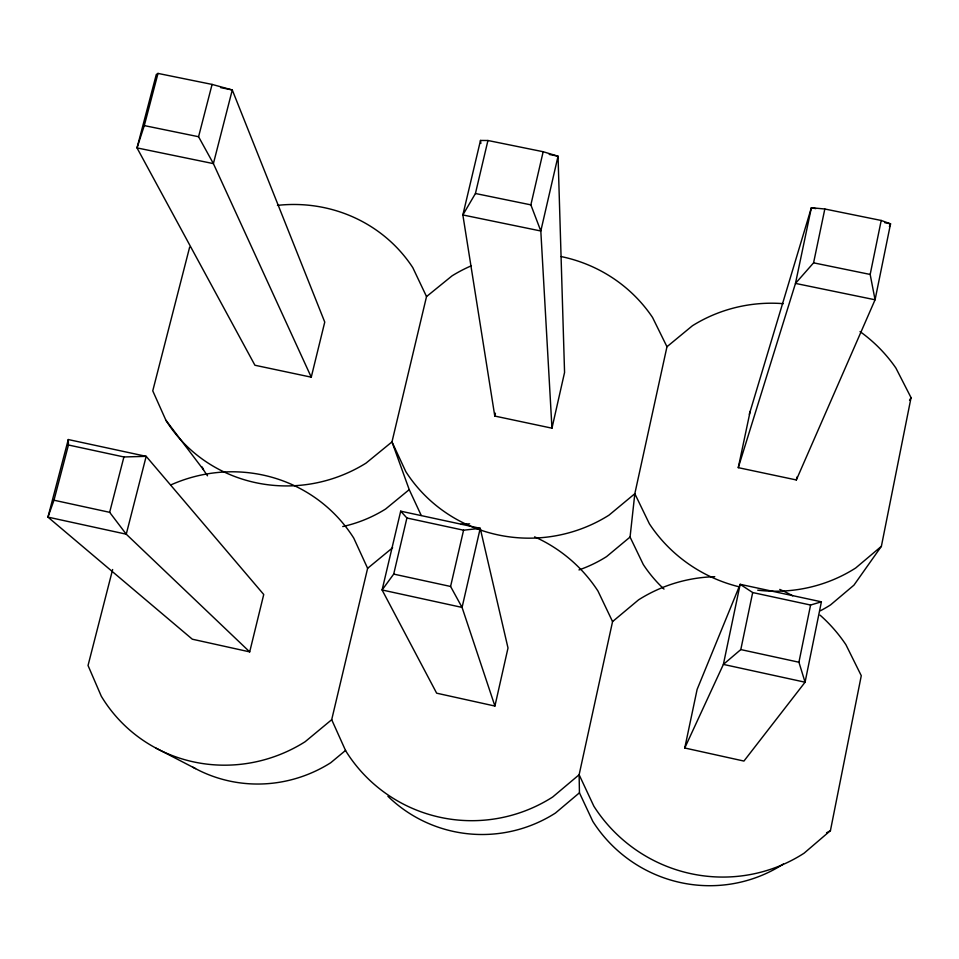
<?xml version="1.0" encoding="UTF-8"?>
<svg xmlns="http://www.w3.org/2000/svg" width="959" height="959" viewBox="0 0 959 959"><rect width="100%" height="100%" fill="white"/><g stroke="black" fill="none" stroke-linecap="round" stroke-linejoin="round"><path stroke-width="1.44" d="M664 589.078A134.572 131.155 15 0 1 643.285 564.515L630.063 537.052L634.822 493.705L666.973 346.738L692.41 325.76A148.07 143.766 13.6 0 1 783.335 303.667M820.484 610.715A134.572 131.155 15 0 0 830.578 604.877L853.954 585.134L881.381 546.318L911.05 397.649L895.898 368.04A148.07 143.766 13.6 0 0 860.031 331.586M714.767 576.695A151.558 149.436 37.1 0 0 638.586 599.831L612.561 621.6L579.128 774.74L593.861 806.219A151.558 149.436 37.1 0 0 804.11 853.174L830.422 830.65L861.278 675.699L845.946 644.76A151.558 149.436 37.1 0 0 820.077 615.151M684.762 747.996L723.386 664.407L805.069 682.209L798.931 662.225L810.583 605.033L821.395 601.82L805.069 682.209L743.932 761.062L684.762 747.996L697.121 689.413L740.156 584.319L821.395 601.82M750.154 411.447L738.274 467.656L796.33 479.956L875.064 299.783L870.173 274.442L881.213 220.462L824.824 209.002L811.374 207.731L749.315 414.264M796.33 479.956L796.929 477.067M738.274 467.656L795.479 283.408L813.58 262.838L824.824 209.002M740.804 649.579L752.683 592.554L740.156 584.319L723.386 664.407L740.804 649.579L798.931 662.225M551.964 428.182L564.563 372.464L558.042 156.209L543.166 151.726L487.939 140.505L480.495 140.446L462.861 214.96L494.784 416.062L551.964 428.182L540.816 230.999L558.042 156.209L549.255 154.423M494.916 706.052L508.006 647.996L480.231 528.313L400.694 511.171L382.102 589.977L436.645 693.177L494.916 706.052L462.07 607.419L450.586 586.464L463.569 530.207L480.231 528.313L462.07 607.419L382.102 589.977L393.705 574.093L406.904 517.992L400.694 511.171M487.939 140.505L475.436 193.502L462.861 214.96L540.816 230.999L530.866 204.866L543.166 151.726M494.784 416.062L495.431 413.209M112.635 569.514L88.036 665.498L101.282 696.198A149.017 145.145 -39.1 0 0 305.13 741.727L331.694 719.694L367.621 568.327L392.639 547.733M471.384 265.763A146.248 142.304 -6.2 0 0 452.085 275.832L426.527 296.583L391.979 441.895L409.229 489.629L421.229 515.439M311.255 377.175L324.753 322.092L232.282 89.966L212.083 84.416L157.995 73.411L156.293 74.514L137.017 147.902L254.926 365.247L311.255 377.175L213.389 163.617L198.573 136.729L212.083 84.416M249.7 651.88L263.737 594.496L146.176 456.34L68.281 439.546L47.95 517.117L192.327 639.209L249.7 651.88L126.252 534.187L109.65 512.322L53.98 500.214L47.95 517.117L126.252 534.187L146.176 456.34L123.915 456.963L68.437 445L68.281 439.546M189.642 247.17L152.757 390.852L165.907 420.258L203.452 469.73A132.27 128.074 -21.7 0 0 207.492 475.796M109.65 512.322L123.915 456.963M53.98 500.214L68.437 445M220.594 87.593L232.282 89.966L213.389 163.617L137.017 147.902L144.294 125.593L157.995 73.411M889.401 226.588L890.539 223.831L881.213 220.462M909.552 400.251L911.05 397.649M331.694 719.694L345.672 750.777A149.328 148.201 -27.3 0 0 552.684 797.013L579.128 774.74L579.44 792.805L555.465 813.028A135.591 134.835 -32 0 1 387.916 796.282M881.381 546.318L855.68 568.004A148.07 143.766 13.6 0 1 757.718 590.181M345.66 750.334L330.747 762.729A135.363 132.282 -40.9 0 1 192.975 767.236M630.063 537.052L606.579 556.604A133.025 129.98 -5.9 0 1 578.972 569.934M409.229 489.629L385.65 508.989A132.27 128.074 -21.7 0 1 342.747 526.551M826.562 832.808L830.422 830.65M815.773 208.63L811.374 207.731L795.479 283.408L875.064 299.783L890.539 223.831L884.678 222.644M144.294 125.593L198.573 136.729M475.436 193.502L530.866 204.866M813.58 262.838L870.173 274.442M406.904 517.992L463.569 530.207M752.683 592.554L810.583 605.033M393.705 574.093L450.586 586.464M156.209 748.248L195.516 768.615M666.973 346.738L652.552 317.477A146.248 142.304 -6.2 0 0 561.135 256.568M612.561 621.6L597.972 591.044A149.328 148.201 -27.3 0 0 534.619 536.86M426.527 296.583L412.814 267.669A145.324 140.026 -21.2 0 0 277.463 205.37M579.44 792.805L592.806 821.384A137.533 135.758 40.8 0 0 783.371 864.035M367.621 568.327L353.775 538.131A149.017 145.145 -39.1 0 0 170.978 484.858M202.253 467.045L203.452 469.73M480.495 140.446L480.855 143.418M779.751 589.413A151.558 149.436 37.1 0 1 792.721 595.815M460.823 524.369A149.328 148.201 -27.3 0 1 469.646 523.878M739.221 586.836A148.07 143.766 13.6 0 1 649.399 523.818L634.822 493.705L608.989 515.163A146.248 142.304 -6.2 0 1 405.825 471.648L391.979 441.895L366.026 463.125A145.324 140.026 -21.2 0 1 165.907 420.258"/></g></svg>
